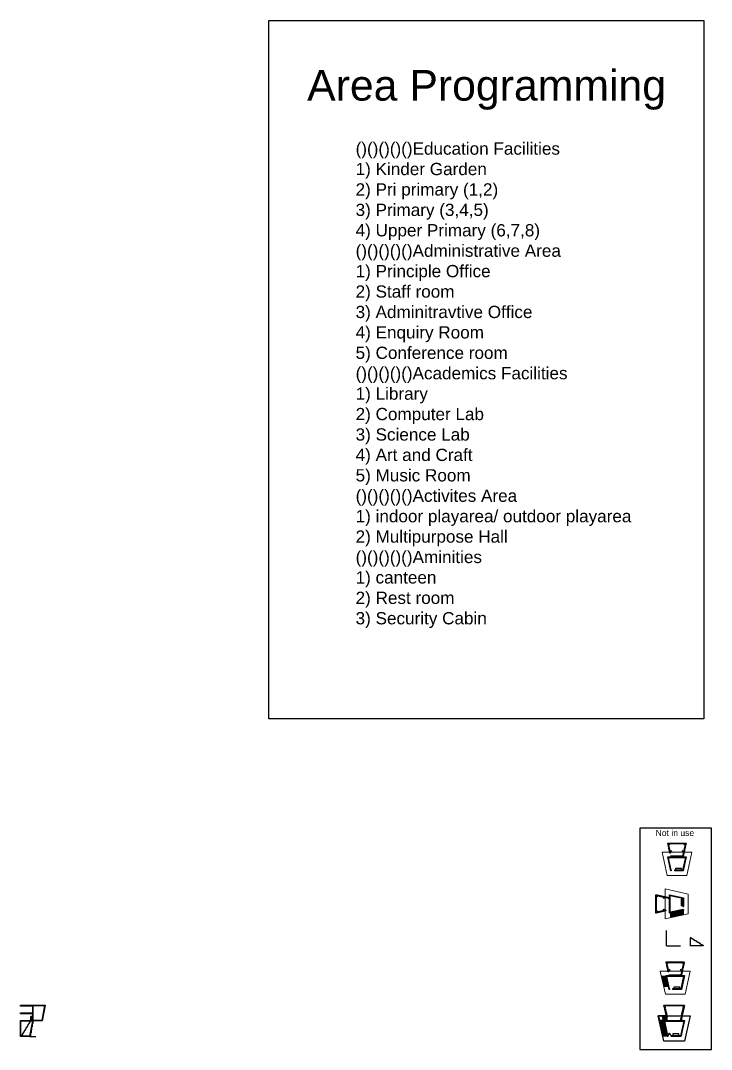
# Model space of a CAD drawing. Header units: millimetres. Extents: x -2023021 to 4454414, y -304659 to 993992.
# Drawn here: x 2236444 to 2462075, y 658022 to 993992 of the extents above; entities that cross this region are included whole.
import ezdxf

# ---------------------------------------------------------------- set-up
doc = ezdxf.new("R2010")
doc.units = ezdxf.units.MM
doc.header["$LTSCALE"] = 10
doc.header["$MEASUREMENT"] = 0
doc.linetypes.add('ACAD_ISO02W100', pattern=[15, 12, -3])
doc.styles.get("Standard").update_dxf_attribs({"font": 'arial.ttf'})

# ---------------------------------------------------------------- blocks, each defined once
blk = doc.blocks.new('*U18')
for p, q in [((0, 0), (0, -6)), ((40, 0), (40, -6))]:
    blk.add_line(p, q)
blk.add_lwpolyline([(0, 0), (20, 35), (22, 34), (2, -1)], close=True)
blk.add_arc((0, 0), 40, 0, 60)

msp = doc.modelspace()

# ---------------------------------------------------------------- linework, layer by layer
for p, q in [((2448745, 722086), (2448540, 722086)), ((2448965, 721086), (2448760, 721086)), ((2448962, 716569), (2448962, 716354)), ((2449962, 716554), (2449962, 716354)), ((2447234, 703485), (2447234, 703280)), ((2448234, 703705), (2448234, 703501)), ((2448688, 702601), (2448688, 701064)), ((2448988, 702667), (2448988, 701131)), ((2449288, 702733), (2449288, 701197)), ((2449588, 702799), (2449588, 701263)), ((2449888, 702865), (2449888, 701329)), ((2450188, 702932), (2450188, 701395)), ((2450488, 702998), (2450488, 701462)), ((2450788, 703064), (2450788, 701528)), ((2451088, 703130), (2451088, 701594)), ((2451388, 703196), (2451388, 701660)), ((2451688, 703263), (2451688, 701726)), ((2451988, 703329), (2451988, 701793)), ((2452288, 703395), (2452288, 701859)), ((2452588, 703461), (2452588, 701925)), ((2452751, 703702), (2452966, 703702)), ((2452766, 704702), (2452966, 704702)), ((2452888, 703527), (2452888, 701991)), ((2448189, 683318), (2447984, 683318)), ((2448410, 682318), (2448205, 682318)), ((2447305, 681865), (2445769, 681865)), ((2447371, 681565), (2445835, 681565)), ((2447437, 681265), (2445901, 681265)), ((2447503, 680965), (2445967, 680965)), ((2447570, 680665), (2446034, 680665)), ((2447636, 680365), (2446100, 680365)), ((2447702, 680065), (2446166, 680065)), ((2447768, 679765), (2446232, 679765)), ((2447834, 679465), (2446298, 679465)), ((2447901, 679165), (2446365, 679165)), ((2447967, 678865), (2446431, 678865)), ((2448041, 678565), (2446497, 678565)), ((2448406, 677801), (2448406, 677587)), ((2449406, 677787), (2449406, 677587))]:
    msp.add_line(p, q)
at = {"ltscale": 100}
for p, q in [((2447434, 691893), (2447434, 696893)), ((2455176, 694413), (2455176, 691893)), ((2458476, 692433), (2458776, 692433)), ((2458776, 692433), (2458776, 692253)), ((2458776, 692253), (2459076, 692253)), ((2459076, 692253), (2459076, 692073)), ((2447434, 691893), (2451966, 691893)), ((2459376, 691893), (2455176, 691893)), ((2459076, 692073), (2459376, 692073)), ((2459376, 692073), (2459376, 691893)), ((2239904, 667445), (2239904, 668795)), ((2240084, 667445), (2240084, 668795)), ((2240264, 667445), (2240264, 668795)), ((2240444, 667470), (2240444, 668795)), ((2240252, 665445), (2240059, 665445)), ((2240059, 665445), (2240059, 664445)), ((2240444, 666445), (2240252, 666445)), ((2240252, 666445), (2240252, 665445)), ((2240444, 667320), (2240444, 666445)), ((2239444, 662295), (2241444, 662295)), ((2239444, 662245), (2241444, 662245)), ((2239867, 663445), (2239675, 663445)), ((2239675, 663445), (2239675, 662295)), ((2240059, 664445), (2239867, 664445)), ((2239867, 664445), (2239867, 663445))]:
    msp.add_line(p, q, dxfattribs=at)
at = {"ltscale": 10}
for p in [(2240444, 668795), (2239809, 667445)]:
    msp.add_line(p, (2239809, 668795), dxfattribs=at)
at = {"ltscale": 100, "transparency": 33554687}
for p, q in [((2446454, 667426), (2446130, 668895)), ((2446757, 667445), (2446437, 668895)), ((2447064, 667445), (2446744, 668895)), ((2447371, 667445), (2447051, 668895)), ((2447679, 667445), (2447348, 668945)), ((2446579, 667426), (2445095, 667426)), ((2446646, 667126), (2445161, 667126)), ((2446712, 666826), (2445227, 666826)), ((2446778, 666526), (2445293, 666526)), ((2446844, 666226), (2445359, 666226)), ((2446910, 665926), (2445426, 665926)), ((2446977, 665626), (2445492, 665626)), ((2447043, 665326), (2445558, 665326)), ((2447109, 665026), (2445624, 665026)), ((2447175, 664726), (2445690, 664726)), ((2447241, 664426), (2445757, 664426)), ((2447308, 664126), (2445823, 664126)), ((2447374, 663826), (2445889, 663826)), ((2447440, 663526), (2445955, 663526)), ((2447506, 663226), (2446021, 663226)), ((2447572, 662926), (2446088, 662926)), ((2447639, 662626), (2446154, 662626)), ((2447705, 662326), (2446169, 662326)), ((2447723, 662245), (2447639, 662626))]:
    msp.add_line(p, q, dxfattribs=at)
at = {"ltscale": 10, "transparency": 33554687}
for p, q in [((2447371, 667445), (2447371, 667245)), ((2448871, 667370), (2447371, 667370)), ((2448871, 667320), (2447371, 667320)), ((2448871, 667445), (2448871, 667245)), ((2450979, 667445), (2450979, 667245)), ((2450979, 667370), (2452479, 667370)), ((2450979, 667320), (2452479, 667320)), ((2452479, 667445), (2452479, 667245)), ((2447883, 662445), (2447883, 662245)), ((2448883, 662445), (2448883, 662245)), ((2451546, 662445), (2451546, 662245)), ((2451967, 662345), (2451546, 662345)), ((2451967, 662445), (2451967, 662245))]:
    msp.add_line(p, q, dxfattribs=at)
msp.add_lwpolyline([(2317549, 993992), (2459614, 993992), (2459614, 765954), (2317549, 765954)], close=True)
at = {"ltscale": 10}
msp.add_lwpolyline([(2462075, 730278), (2438676, 730278), (2438676, 658022), (2462075, 658022)], close=True, dxfattribs=at)
at = {"lineweight": 5}
for points in [[(2447599, 714854), (2445937, 722386), (2455672, 722386), (2454010, 714854)], [(2454466, 702340), (2446934, 700678), (2446934, 710412), (2454466, 708750)], [(2447044, 676087), (2445382, 683618), (2455116, 683618), (2453454, 676087)]]:
    msp.add_lwpolyline(points, close=True, dxfattribs=at)
at = {"linetype": 'ACAD_ISO02W100'}
for points in [[(2448540, 722086), (2447805, 725417), (2453805, 725417), (2452805, 720886), (2448805, 720886), (2448760, 721086)], [(2448745, 722086), (2448053, 725217), (2453556, 725217), (2452644, 721086), (2448965, 721086)], [(2447234, 703280), (2443903, 702545), (2443903, 708545), (2448434, 707545), (2448434, 703545), (2448234, 703501)], [(2447234, 703485), (2444103, 702794), (2444103, 708296), (2448234, 707384), (2448234, 703705)], [(2447984, 683318), (2447249, 686650), (2453249, 686650), (2452249, 682118), (2448249, 682118), (2448205, 682318)], [(2448189, 683318), (2447498, 686450), (2453000, 686450), (2452088, 682318), (2448410, 682318)]]:
    msp.add_lwpolyline(points, dxfattribs=at)
for points in [[(2448125, 719432), (2447805, 720886), (2453805, 720886), (2452805, 716354), (2449962, 716354)], [(2448962, 716569), (2448321, 719475), (2448053, 720686), (2453556, 720686), (2452644, 716554), (2449962, 716554)], [(2448962, 716354), (2448805, 716354), (2448125, 719432)], [(2449888, 702865), (2448434, 702545), (2448434, 708545), (2452966, 707545), (2452966, 704702)], [(2452751, 703702), (2449845, 703061), (2448634, 702794), (2448634, 708296), (2452766, 707384), (2452766, 704702)], [(2452966, 703702), (2452966, 703545), (2449888, 702865)], [(2447570, 680665), (2447249, 682118), (2453249, 682118), (2452249, 677587), (2449406, 677587)], [(2448406, 677801), (2447765, 680708), (2447498, 681918), (2453000, 681918), (2452088, 677787), (2449406, 677787)], [(2448406, 677587), (2448249, 677587), (2447570, 680665)]]:
    msp.add_lwpolyline(points)
at = {"ltscale": 100}
for points in [[(2450303, 716554), (2452303, 716554), (2452303, 717092), (2450303, 717092)], [(2452766, 705043), (2452766, 707043), (2452228, 707043), (2452228, 705043)], [(2449747, 677787), (2451747, 677787), (2451747, 678324), (2449747, 678324)], [(2240420, 667320), (2239444, 662245), (2236444, 662245), (2236444, 667445), (2240444, 667445), (2240444, 672520), (2244444, 672520), (2243444, 667320)], [(2240444, 672498), (2240444, 672198), (2236444, 672198), (2236444, 672498)], [(2240444, 669985), (2240444, 669685), (2236444, 669685), (2236444, 669985)], [(2236569, 667320), (2240293, 667320), (2239341, 662370), (2236569, 662370)]]:
    msp.add_lwpolyline(points, close=True, dxfattribs=at)
for points in [[(2458476, 692433), (2458476, 692613), (2458176, 692613), (2458176, 692793), (2457876, 692793), (2457876, 692973), (2457576, 692973), (2457576, 693153), (2457276, 693153), (2457276, 693333), (2456976, 693333), (2456976, 693513), (2456676, 693513), (2456676, 693693), (2456376, 693693), (2456376, 693873), (2456076, 693873), (2456076, 694053), (2455776, 694053), (2455776, 694233), (2455476, 694233), (2455476, 694413), (2455176, 694413)], [(2239629, 667445), (2239629, 667126), (2239449, 667126), (2239449, 666826), (2239269, 666826), (2239269, 666526), (2239089, 666526), (2239089, 666226), (2238909, 666226), (2238909, 665926), (2238729, 665926), (2238729, 665626), (2238549, 665626), (2238549, 665326), (2238369, 665326), (2238369, 665026), (2238189, 665026), (2238189, 664726), (2238009, 664726), (2238009, 664426), (2237829, 664426), (2237829, 664126), (2237649, 664126), (2237649, 663826), (2237469, 663826), (2237469, 663526), (2237289, 663526), (2237289, 663226), (2237109, 663226), (2237109, 662926), (2236929, 662926), (2236929, 662626), (2236749, 662626), (2236749, 662326), (2236569, 662326), (2236569, 667320)]]:
    msp.add_lwpolyline(points, dxfattribs=at)
at = {"ltscale": 100, "transparency": 33554687}
for points in [[(2240569, 672395), (2244293, 672395), (2243341, 667445), (2240569, 667445)], [(2453333, 660745), (2446518, 660745), (2444708, 668945), (2455142, 668945)]]:
    msp.add_lwpolyline(points, close=True, dxfattribs=at)
at = {"linetype": 'ACAD_ISO02W100', "transparency": 33554687}
msp.add_lwpolyline([(2451967, 667445), (2453026, 672245), (2446824, 672245), (2447663, 668445), (2447458, 668445), (2446575, 672445), (2453275, 672445), (2452172, 667445), (2451967, 667445)], dxfattribs=at)
at = {"ltscale": 10, "transparency": 33554687}
for points in [[(2447348, 668945), (2444708, 668945), (2446169, 662326)], [(2447359, 668895), (2444770, 668895), (2446220, 662326)]]:
    msp.add_lwpolyline(points, dxfattribs=at)
at = {"ltscale": 100, "transparency": 33554687}
for points in [[(2447883, 662245), (2447723, 662245), (2446575, 667445), (2447679, 667445), (2452172, 667445), (2453275, 667445), (2452128, 662245)], [(2447883, 662445), (2446824, 667245), (2453026, 667245), (2451967, 662445), (2448883, 662445)], [(2452128, 662245), (2448883, 662245)]]:
    msp.add_lwpolyline(points, dxfattribs=at)
at = {"ltscale": 10, "transparency": 33554687}
msp.add_lwpolyline([(2449425, 662445), (2451425, 662445), (2451425, 663145), (2449425, 663145)], close=True, dxfattribs=at)
for centre in [(2448186, 725110), (2448733, 722693), (2452876, 722693), (2453423, 725110), (2444210, 708163), (2446627, 707616), (2444210, 702926), (2446627, 703473), (2447630, 686343), (2452868, 686343), (2448177, 683925), (2452321, 683925)]:
    msp.add_circle(centre, 300)
at = {"ltscale": 100, "transparency": 33554687}
for centre in [(2446763, 672293), (2453087, 672293), (2447306, 669834), (2452545, 669834)]:
    msp.add_circle(centre, 151, dxfattribs=at)
at = {"ltscale": 100}
msp.add_arc((2241444, 662270), 25, 270, 90, dxfattribs=at)
at = {"transparency": 33554687}
for p in [(2447441, 667445), (2452739, 667445), (2447530, 663117), (2452249, 662795)]:
    msp.add_point(p, dxfattribs=at)

# ---------------------------------------------------------------- block references
at = {"transparency": 33554687, "xscale": 25, "yscale": 25, "zscale": 25}
msp.add_blockref('*U18', (2447883, 662442), dxfattribs=at)

# ---------------------------------------------------------------- texts
at = {"attachment_point": 1}
for s, width, insert, char_height in [('Area Programming', 132206.67, (2330036, 977853), 10000), ('()()()()()Education Facilities\\P1) Kinder Garden\\P2) Pri primary (1,2)\\P3) Primary (3,4,5)\\P4) Upper Primary (6,7,8)\\P()()()()()Administrative Area\\P1) Principle Office\\P2) Staff room\\P3) Adminitravtive Office\\P4) Enquiry Room\\P5) Conference room\\P()()()()()Academics Facilities\\P1) Library \\P2) Computer Lab\\P3) Science Lab\\P4) Art and Craft\\P5) Music Room\\P()()()()()Activites Area\\P1) indoor playarea/ outdoor playarea\\P2) Multipurpose Hall\\P()()()()()Aminities\\P1) canteen\\P2) Rest room\\P3) Security Cabin', 343921.98, (2345866, 954192), 4000)]:
    msp.add_mtext_dynamic_manual_height_columns(s, width=width, gutter_width=1, heights=[0], dxfattribs=dict(at, insert=insert, char_height=char_height))
at = {"ltscale": 10, "insert": (2443860, 729717), "char_height": 2000, "attachment_point": 1}
msp.add_mtext_dynamic_manual_height_columns('Not in use', width=14551.21, gutter_width=1, heights=[0], dxfattribs=at)

doc.saveas('drawing.dxf')
